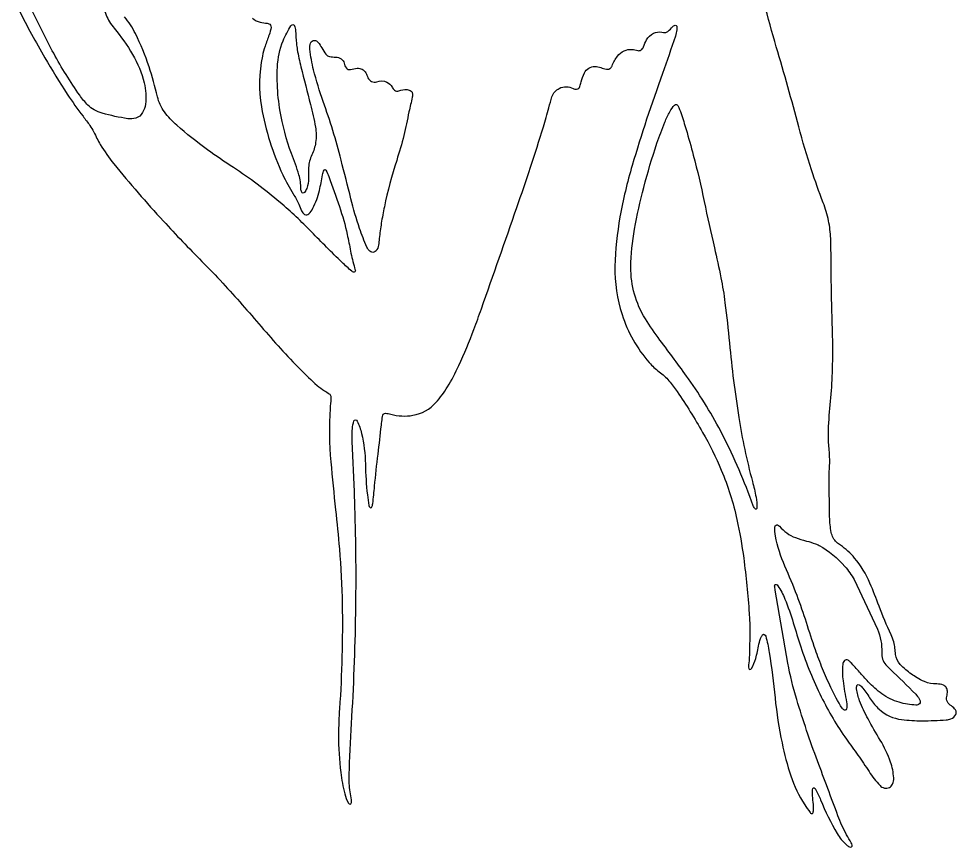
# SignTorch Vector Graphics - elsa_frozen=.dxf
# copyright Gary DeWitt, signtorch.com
# Model space of a CAD drawing. Extents: x 0 to 4.92, y 0 to 8.28.
# Drawn here: x 0.37 to 4.924, y 0 to 4.026 of the extents above; entities that cross this region are included whole.
import ezdxf

# ---------------------------------------------------------------- set-up
doc = ezdxf.new("R2010")
doc.units = 0
doc.layers.get('0').update_dxf_attribs({"linetype": 'CONTINUOUS'})

msp = doc.modelspace()

# ---------------------------------------------------------------- linework, layer by layer
for points in [[(0.3717, 4.0676, 0.015796), (0.4968, 3.8366, 0.012526), (0.6064, 3.6591, 0.01982), (0.6828, 3.5516, -0.009), (0.7158, 3.5072, -0.037576), (0.7353, 3.4753, -0.010692), (0.7502, 3.4444, 0.030613), (0.7663, 3.4141, 0.032779), (0.8321, 3.3212, 0.015368), (1.0729, 3.0427, 0.01027), (1.2604, 2.8469, -0.011075), (1.3613, 2.7413, -0.008354), (1.5484, 2.5295, 0.016699), (1.7389, 2.3209, 0.018406), (1.8195, 2.2442, 0.045497), (1.8558, 2.2176, -0.016605), (1.8784, 2.2029, -0.18202), (1.8858, 2.1922, -0.08555), (1.8867, 2.1801, 0.009575), (1.8828, 2.1316, 0.037168), (1.8863, 1.8733, 0.004877), (1.9092, 1.6398, -0.005247), (1.9277, 1.4498, -0.017599), (1.9416, 1.1809, -0.020878), (1.9285, 0.6731, 0.015185), (1.9238, 0.5461, 0.031842), (1.9343, 0.3624, 0.033023), (1.9538, 0.2594, 0.061199), (1.9717, 0.2138, 0.330325), (1.9808, 0.2096, 0.279891), (1.985, 0.2135, 0.093132), (1.9865, 0.2297, 0.027547), (1.9805, 0.2696, -0.044209), (1.9758, 0.3096, -0.017057), (1.9762, 0.3777, -0.004527), (1.9887, 0.6338, 0.011254), (2.0078, 1.1708, 0.011791), (2.0024, 1.6837, 0.004042), (1.9905, 1.9636, -0.027696), (1.9909, 2.0336, -0.069825), (1.9985, 2.0713, -0.332404), (2.006, 2.0763, -0.272028), (2.0146, 2.0706, -0.058834), (2.0358, 2.0105, -0.049491), (2.0541, 1.8616, 0.0204), (2.0637, 1.7119, 0.023489), (2.0715, 1.6611, 0.120526), (2.0758, 1.6519, 0.567394), (2.0854, 1.6532, 0.06779), (2.0898, 1.6696, 0.009654), (2.099, 1.7539, -0.008135), (2.1156, 1.9106, 0.003272), (2.1317, 2.0504, -0.009477), (2.1362, 2.0853, -0.030521), (2.1392, 2.0998, -0.354227), (2.1516, 2.1086, -0.053344), (2.178, 2.1042, 0.111212), (2.285, 2.0987, 0.169796), (2.3969, 2.1608, 0.045981), (2.4529, 2.2367, 0.028332), (2.508, 2.3408, 0.017539), (2.5813, 2.5162, 0.005492), (2.6177, 2.6162, 0.00112), (2.7898, 3.1086, 0.007566), (2.919, 3.5, 0.013787), (2.9455, 3.5935, -0.014702), (2.9605, 3.6462, -0.2035), (2.996, 3.6875, -0.239949), (3.0633, 3.6868, 0.143679), (3.0799, 3.6835, 0.309463), (3.0963, 3.697, 0.015006), (3.1018, 3.7186, -0.065861), (3.1178, 3.7622, -0.27407), (3.1693, 3.7939, -0.102855), (3.1973, 3.7885, 0.058766), (3.2248, 3.7807, 0.105061), (3.2372, 3.7814, 0.142451), (3.2452, 3.7862, 0.089838), (3.2523, 3.7974, -0.067196), (3.2789, 3.8438, -0.118478), (3.3113, 3.87, -0.130681), (3.3485, 3.8769, -0.056885), (3.3776, 3.8714, 0.234554), (3.3934, 3.8739, 0.155422), (3.4052, 3.8896, -0.042701), (3.42, 3.9227, -0.150292), (3.4537, 3.9552, -0.175339), (3.4939, 3.9601, 0.057554), (3.509, 3.9584, 0.1219), (3.5161, 3.9602, 0.113513), (3.5412, 3.982, -0.133153), (3.5552, 3.9933, -0.522121), (3.5673, 3.9858, -0.047417), (3.5668, 3.9722, -0.046381), (3.5598, 3.9414, -0.007585), (3.4969, 3.7591, 0.01492), (3.3503, 3.3132, 0.027191), (3.2907, 3.0625, 0.03908), (3.2665, 2.8228, 0.084077), (3.3007, 2.5885, 0.050416), (3.3549, 2.4649, 0.050383), (3.4328, 2.3546, 0.057006), (3.4808, 2.3107, -0.059048), (3.5286, 2.2666, -0.02801), (3.5685, 2.2142, -0.019259), (3.6922, 2.0156, -0.029898), (3.7826, 1.8325, -0.045829), (3.8589, 1.592, -0.02153), (3.8916, 1.4044, -0.015199), (3.9183, 1.136, -0.012476), (3.9214, 1.0649, -0.014478), (3.9208, 1.0036, 0.008666), (3.9196, 0.9486, -0.032409), (3.9158, 0.8936, 0.082796), (3.9166, 0.8682, 0.3702), (3.9217, 0.8642, 0.255108), (3.9295, 0.8689, 0.060829), (3.9498, 0.9163, 0.030363), (3.9658, 0.9864, -0.069481), (3.9773, 1.0233, -0.121858), (3.9858, 1.0337, -0.308703), (3.9915, 1.034, -0.18329), (3.9984, 1.0249, -0.03587), (4.016, 0.9466, -0.012088), (4.0438, 0.7261, 0.026337), (4.0779, 0.5065, 0.027893), (4.1207, 0.3471, 0.064013), (4.1878, 0.2066, 0.017041), (4.2141, 0.1689, 0.102363), (4.2198, 0.1638, 0.511358), (4.229, 0.1679, 0.053228), (4.2308, 0.1866, 0.028187), (4.2279, 0.2291, -0.036839), (4.2257, 0.2715, -0.054581), (4.2275, 0.285, -0.471756), (4.2342, 0.2882, -0.163017), (4.2411, 0.2817, -0.026608), (4.2652, 0.2302, 0.034531), (4.3451, 0.0666, 0.088139), (4.3912, 0.0116, 0.024013), (4.4049, 0.0013, 0.669836), (4.4183, 0.0101, 0.086992), (4.4142, 0.0209, -0.009294), (4.3914, 0.0609, -0.035545), (4.3496, 0.1524, -0.000015), (4.2501, 0.4189, -0.015739), (4.1493, 0.717, -0.027097), (4.1058, 0.8946), (4.0448, 1.2496, -0.027388), (4.0417, 1.2701, -0.497267), (4.0488, 1.2766, -0.208195), (4.0581, 1.2704, -0.043837), (4.0916, 1.206, -0.026841), (4.1325, 1.0905, 0.008316), (4.169, 0.9735, 0.035), (4.2683, 0.7312, 0.038179), (4.3908, 0.5246, 0.00386), (4.4464, 0.4467, -0.012689), (4.5006, 0.3678, 0.042731), (4.5537, 0.2995, 0.15625), (4.5748, 0.2876, 0.162759), (4.5991, 0.2905, 0.180021), (4.6147, 0.3065, 0.118348), (4.6202, 0.3364, 0.070349), (4.6049, 0.4138, 0.052299), (4.5545, 0.5208, -0.011418), (4.4955, 0.6234, -0.033725), (4.4549, 0.7115, -0.054602), (4.4398, 0.7696, -0.129676), (4.4416, 0.786, -0.306741), (4.4478, 0.7902, -0.167572), (4.4562, 0.7874, -0.06958), (4.4708, 0.7726, -0.013658), (4.5079, 0.7197, 0.060386), (4.5498, 0.6705, 0.157981), (4.6585, 0.6204, 0.02933), (4.7578, 0.6145, 0.016425), (4.875, 0.6182, 0.080211), (4.8985, 0.6236, 0.180571), (4.9216, 0.6448, 0.266051), (4.9205, 0.6668, 0.117627), (4.9003, 0.6863, -0.133244), (4.8808, 0.7064, -0.197601), (4.8777, 0.7321, 0.070954), (4.8811, 0.7576, 0.145161), (4.8756, 0.7757, 0.150977), (4.8614, 0.7873, 0.10031), (4.8292, 0.7933, -0.099306), (4.7692, 0.8044, -0.047346), (4.7334, 0.8228, -0.028727), (4.6797, 0.8617, -0.040149), (4.6517, 0.8886, -0.148103), (4.6296, 0.9366, -0.018375), (4.6265, 0.9672, 0.056975), (4.6211, 0.9975, 0.038513), (4.6075, 1.0327, -0.023664), (4.549, 1.1718, 0.013456), (4.505, 1.2825, 0.071263), (4.4302, 1.4053, 0.075545), (4.3611, 1.4673, -0.046457), (4.3429, 1.4817, -0.155364), (4.3172, 1.5292, -0.040553), (4.309, 1.6047, -0.004532), (4.3078, 1.674, 0.003081), (4.3068, 1.7434, -0.007891), (4.3065, 1.8101, -0.020641), (4.3078, 1.8356, 0.04779), (4.3076, 1.9152, -0.040625), (4.3052, 2.0629, -0.006842), (4.3161, 2.2016, 0.019299), (4.3236, 2.3404, 0.012449), (4.3212, 2.577, -0.0081), (4.3168, 2.8136, 0.008088), (4.3141, 2.9576, 0.043435), (4.3036, 3.0442, 0.039548), (4.2777, 3.1318, -0.012411), (4.2208, 3.2916, -0.014608), (4.1591, 3.5002, 0.007384), (4.0501, 3.8892, -0.009597), (3.9912, 4.1032, -0.055198)], [(0.7836, 4.0788, 0.085486), (0.8116, 4.0108, 0.03267), (0.8343, 3.9794, -0.041053), (0.9231, 3.8522, -0.068584), (0.9798, 3.7143, -0.098596), (0.9858, 3.6102, -0.092822), (0.9721, 3.5695, -0.195954), (0.9385, 3.5427, -0.108891), (0.9006, 3.54, -0.032026), (0.7757, 3.5667, -0.060255), (0.7364, 3.5831, -0.068555), (0.7067, 3.6058, -0.043135), (0.6664, 3.6541, -0.027009), (0.5402, 3.8577, -0.012317), (0.4871, 3.9607, 0.004592), (0.4356, 4.0645, -0.036517)], [(1.5064, 4.0285, 0.135175), (1.5436, 4.0089, 0.035087), (1.5768, 4.0041, -0.217329), (1.5927, 3.9953, -0.192984), (1.5958, 3.9835, -0.061534), (1.5868, 3.9476, 0.010585), (1.5666, 3.8917, 0.030604), (1.5538, 3.8446, 0.093663), (1.5496, 3.5969, 0.066968), (1.6528, 3.2676, 0.030673), (1.7034, 3.1748, -0.029895), (1.7307, 3.1249, -0.019384), (1.7445, 3.0923, 0.169452), (1.7591, 3.0749, 0.353501), (1.7799, 3.0779, 0.06514), (1.7992, 3.1051, 0.06658), (1.8311, 3.191, 0.011455), (1.8464, 3.2673, -0.054561), (1.8533, 3.2907, -0.335623), (1.8571, 3.2929, -0.240223), (1.8623, 3.2895, -0.041752), (1.8763, 3.2586, -0.001006), (1.9277, 3.1134, -0.032297), (1.9658, 2.9776, -0.00612), (1.982, 2.8962, 0.027895), (2.0018, 2.8156, -0.015925), (2.0053, 2.8028, -0.570048), (1.9965, 2.7943, -0.110039), (1.9882, 2.7987, -0.015761), (1.9406, 2.842, -0.007236), (1.7925, 2.99, 0.023617), (1.6396, 3.1331, 0.031661), (1.413, 3.3024, -0.011687), (1.2874, 3.3887, -0.024446), (1.1377, 3.5083, -0.053512), (1.0784, 3.5731, -0.100845), (1.0442, 3.6471, 0.021785), (1.0031, 3.7926, 0.034286), (0.9374, 3.9533, 0.060759), (0.8838, 4.0356, -0.000873)]]:
    msp.add_lwpolyline(points, format="xyb")
for points in [[(1.7054, 3.9965, -0.244137), (1.7103, 3.9917, -0.064403), (1.7148, 3.9676, 0.008832), (1.7195, 3.9055, 0.018556), (1.7233, 3.8762, 0.019793), (1.741, 3.7919, 0.001506), (1.7877, 3.6089, -0.019088), (1.8115, 3.4994, -0.082132), (1.8124, 3.4245, -0.072617), (1.794, 3.364, 0.096371), (1.7784, 3.3028, 0.022362), (1.7777, 3.2516, -0.100217), (1.7692, 3.2011, -0.0708), (1.7582, 3.1814, -0.5447), (1.7451, 3.1824, -0.121792), (1.7408, 3.1991, 0.063691), (1.7312, 3.2676, 0.027918), (1.714, 3.3192, -0.03927), (1.6499, 3.5268, -0.067014), (1.6269, 3.7909, -0.083324), (1.6546, 3.9189, -0.05), (1.6926, 3.9919, -0.334005)], [(1.8062, 3.9206, -0.212594), (1.8239, 3.9114, -0.036764), (1.8428, 3.8836, 0.03004), (1.8627, 3.8535, 0.185084), (1.8804, 3.8424, 0.047228), (1.9093, 3.8395, -0.151189), (1.937, 3.8308, -0.195603), (1.951, 3.8094, 0.121535), (1.9618, 3.7862, 0.29085), (1.9817, 3.7794, -0.03421), (2.0141, 3.785, -0.14863), (2.0382, 3.7802, -0.144838), (2.0562, 3.7625, -0.041649), (2.0666, 3.7394, 0.20487), (2.0838, 3.7208, 0.196314), (2.1097, 3.7199, -0.199843), (2.1579, 3.7178, -0.163908), (2.1835, 3.6935, 0.105624), (2.1957, 3.6789, 0.263723), (2.217, 3.6757, -0.108701), (2.2566, 3.6816, -0.140793), (2.2758, 3.6746, -0.212974), (2.2828, 3.6626, -0.082054), (2.2817, 3.6444, 0.000679), (2.2658, 3.5736, 0.008341), (2.2539, 3.5159, -0.016592), (2.2411, 3.4583, -0.014634), (2.2061, 3.3376, 0.025914), (2.1462, 3.1122, 0.012574), (2.1314, 3.0322, 0.013736), (2.1218, 2.9584, -0.006064), (2.1181, 2.926, -0.147224), (2.1057, 2.8982, -0.130513), (2.0958, 2.8915, -0.2812), (2.076, 2.8956, -0.098362), (2.0617, 2.9157, -0.024699), (2.0262, 3.0064, -0.019286), (1.9839, 3.1508, 0.000858), (1.9361, 3.3392, 0.023583), (1.8491, 3.6236, -0.024795), (1.8026, 3.7769, -0.033677), (1.7845, 3.878, -0.116652), (1.7881, 3.9077, -0.150451), (1.7956, 3.9176, -0.17185)], [(3.5329, 3.5738, -0.055912), (3.5563, 3.6064, -0.273301), (3.5647, 3.609, -0.215573), (3.5713, 3.6039, -0.041991), (3.5876, 3.5661, -0.009902), (3.612, 3.488, -0.006225), (3.6468, 3.3626, -0.013188), (3.6998, 3.1381, 0.005388), (3.7493, 2.9128, -0.006712), (3.7809, 2.7674, -0.019052), (3.8008, 2.6456, -0.007304), (3.8223, 2.4501, 0.015202), (3.8679, 2.0878, 0.027075), (3.9339, 1.7776, -0.020596), (3.9514, 1.7003, -0.045422), (3.956, 1.6502, -0.281299), (3.9514, 1.6427, -0.356065), (3.9468, 1.6437, -0.083152), (3.9379, 1.6595, 0.031903), (3.7892, 2.0033, 0.037352), (3.6228, 2.2766, 0.005991), (3.485, 2.4643, -0.022024), (3.414, 2.5676, -0.142993), (3.3437, 2.8187, -0.042488), (3.3614, 3.0031, -0.018666), (3.4063, 3.206, -0.017319), (3.4703, 3.4206, -0.015832), (3.5085, 3.5231, -0.030821)], [(4.0552, 1.5657, -0.177331), (4.0658, 1.5598, 0.054483), (4.1011, 1.5269, 0.071887), (4.1428, 1.5043, 0.026209), (4.1963, 1.4877, -0.020243), (4.2401, 1.4746, -0.047799), (4.2578, 1.4666, -0.082299), (4.3831, 1.3643, -0.054492), (4.4278, 1.3006), (4.5418, 1.0596, -0.108895), (4.5621, 0.9454, 0.184623), (4.582, 0.8862, 0.025405), (4.5854, 0.8824, 0.00507), (4.6038, 0.8646, -0.008997), (4.727, 0.7432, -0.055876), (4.7442, 0.7212, -0.096495), (4.7493, 0.7079, -0.266647), (4.745, 0.6964, -0.188536), (4.7282, 0.6907, -0.057162), (4.6467, 0.7042, -0.088755), (4.563, 0.7453, -0.045803), (4.4966, 0.804, -0.010359), (4.4539, 0.8512, 0.012045), (4.411, 0.8983, 0.051456), (4.3987, 0.9088, 0.380114), (4.3808, 0.9066, 0.157729), (4.373, 0.8886, 0.055705), (4.3743, 0.8085, 0.019058), (4.3916, 0.7047, -0.087008), (4.3924, 0.6783, -0.110763), (4.3886, 0.6682, -0.383067), (4.3805, 0.6661, -0.131731), (4.3701, 0.6756, -0.032919), (4.3149, 0.7757, -0.012582), (4.2748, 0.8673, -0.01274), (4.2398, 0.9596, -0.009229), (4.1964, 1.0915, 0.0173), (4.1508, 1.2226, 0.011034), (4.0921, 1.3651, -0.054499), (4.0459, 1.5121, -0.063793), (4.0429, 1.5558, -0.274672), (4.0491, 1.5649, -0.078471), (4.0519, 1.5657, -0.070663)]]:
    msp.add_lwpolyline(points, format="xyb", close=True)

doc.saveas('drawing.dxf')
